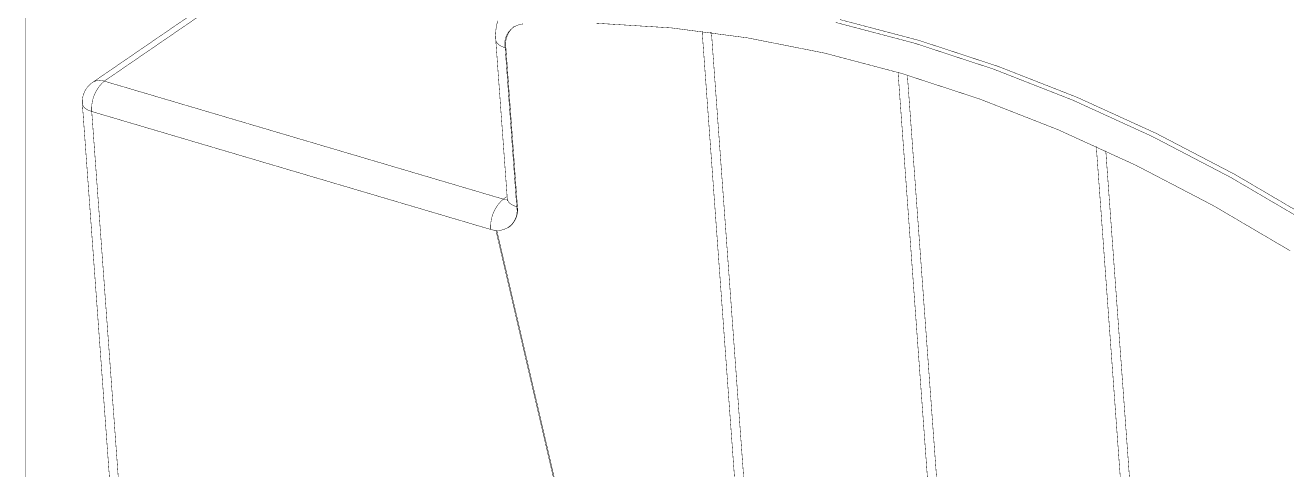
# Model space of a CAD drawing. Header units: inches. Extents: x 0 to 35.2, y -0.7 to 15.9.
# Drawn here: x 30.261 to 31.67, y 12.045 to 12.542 of the extents above; entities that cross this region are included whole.
import ezdxf

# ---------------------------------------------------------------- set-up
doc = ezdxf.new("R2010")
doc.units = ezdxf.units.IN
doc.header["$MEASUREMENT"] = 0
doc.layers.add('Board Outline', color=216, linetype='Continuous')
doc.layers.add('Dimensions', color=6, linetype='Continuous')

msp = doc.modelspace()

# ---------------------------------------------------------------- linework, layer by layer
at = {"layer": 'Board Outline'}
msp.add_lwpolyline([(30.261, -0.5315, 0.0005, 0.0005, 0), (30.261, 15.6175, 0.0005, 0.0005, 0)], format="xyseb", dxfattribs=at)
at = {"layer": 'Dimensions'}
for points in [[(30.3359, 12.4776, 0.0005, 0.0005, 0), (31.6824, 13.4006, 0.0005, 0.0005, 0)], [(30.3491, 12.4791, 0.0005, 0.0005, 0), (31.6956, 13.4021, 0.0005, 0.0005, 0)], [(30.7865, 12.5253, 0.0005, 0.0005, -0.09522), (30.7887, 12.5465, 0.0005, 0.0005, 0)], [(31.1663, 12.5447, 0.0005, 0.0005, 0), (31.2544, 12.5215, 0.0005, 0.0005, 0)], [(31.171, 12.5479, 0.0005, 0.0005, 0), (31.2591, 12.5247, 0.0005, 0.0005, 0)], [(30.797, 12.5164, 0.0005, 0.0005, -0.446827), (30.8168, 12.543, 0.0005, 0.0005, 0)], [(30.7978, 12.5169, 0.0005, 0.0005, -0.270231), (30.807, 12.5401, 0.0005, 0.0005, 0)], [(30.8988, 12.5438, 0.0005, 0.0005, 0), (30.9825, 12.5386, 0.0005, 0.0005, 0)], [(30.9825, 12.5386, 0.0005, 0.0005, 0), (31.0675, 12.5275, 0.0005, 0.0005, 0)], [(31.0171, 12.5347, 0.0005, 0.0005, 0), (31.1079, 11.2829, 0.0005, 0.0005, 0)], [(31.0261, 12.5336, 0.0005, 0.0005, 0), (31.0275, 12.5332, 0.0005, 0.0005, 0)], [(31.0275, 12.5332, 0.0005, 0.0005, 0), (31.1183, 11.2798, 0.0005, 0.0005, 0)], [(30.7865, 12.5253, 0.0005, 0.0005, 0), (30.7994, 12.3476, 0.0005, 0.0005, 0)], [(30.7865, 12.5253, 0.0005, 0.0005, 0), (30.7868, 12.5239, 0.0005, 0.0005, 0)], [(30.7868, 12.5239, 0.0005, 0.0005, 0), (30.788, 12.5217, 0.0005, 0.0005, 0)], [(30.788, 12.5217, 0.0005, 0.0005, 0), (30.7902, 12.5196, 0.0005, 0.0005, 0)], [(30.7902, 12.5196, 0.0005, 0.0005, 0), (30.7932, 12.5178, 0.0005, 0.0005, 0)], [(30.7932, 12.5178, 0.0005, 0.0005, 0), (30.797, 12.5164, 0.0005, 0.0005, 0)], [(30.797, 12.5164, 0.0005, 0.0005, 0), (30.7978, 12.5169, 0.0005, 0.0005, 0)], [(30.797, 12.5164, 0.0005, 0.0005, 0), (30.8099, 12.3388, 0.0005, 0.0005, 0)], [(30.7978, 12.5169, 0.0005, 0.0005, 0), (30.8107, 12.3393, 0.0005, 0.0005, 0)], [(31.0675, 12.5275, 0.0005, 0.0005, 0), (31.1536, 12.5105, 0.0005, 0.0005, 0)], [(31.2544, 12.5215, 0.0005, 0.0005, 0), (31.3428, 12.4925, 0.0005, 0.0005, 0)], [(31.2591, 12.5247, 0.0005, 0.0005, 0), (31.3475, 12.4957, 0.0005, 0.0005, 0)], [(31.1536, 12.5105, 0.0005, 0.0005, 0), (31.2404, 12.4876, 0.0005, 0.0005, 0)], [(31.236, 12.4889, 0.0005, 0.0005, 0), (31.3281, 11.2178, 0.0005, 0.0005, 0)], [(31.3428, 12.4925, 0.0005, 0.0005, 0), (31.4314, 12.4578, 0.0005, 0.0005, 0)], [(31.3475, 12.4957, 0.0005, 0.0005, 0), (31.4361, 12.461, 0.0005, 0.0005, 0)], [(30.3246, 12.454, 0.0005, 0.0005, -0.26661), (30.3359, 12.4776, 0.0005, 0.0005, 0)], [(30.3351, 12.4452, 0.0005, 0.0005, -0.239837), (30.3491, 12.4791, 0.0005, 0.0005, 0)], [(30.3359, 12.4776, 0.0005, 0.0005, -0.230341), (30.3491, 12.4791, 0.0005, 0.0005, 0)], [(30.3491, 12.4791, 0.0005, 0.0005, 0), (30.7949, 12.3473, 0.0005, 0.0005, 0)], [(31.2404, 12.4876, 0.0005, 0.0005, 0), (31.3276, 12.459, 0.0005, 0.0005, 0)], [(31.2464, 12.4858, 0.0005, 0.0005, 0), (31.3386, 11.2147, 0.0005, 0.0005, 0)], [(31.4361, 12.461, 0.0005, 0.0005, 0), (31.5245, 12.4207, 0.0005, 0.0005, 0)], [(30.3246, 12.454, 0.0005, 0.0005, 0), (30.4039, 11.3602, 0.0005, 0.0005, 0)], [(30.3246, 12.454, 0.0005, 0.0005, 0), (30.3249, 12.4527, 0.0005, 0.0005, 0)], [(30.3249, 12.4527, 0.0005, 0.0005, 0), (30.3261, 12.4504, 0.0005, 0.0005, 0)], [(30.3261, 12.4504, 0.0005, 0.0005, 0), (30.3283, 12.4484, 0.0005, 0.0005, 0)], [(30.3283, 12.4484, 0.0005, 0.0005, 0), (30.3313, 12.4466, 0.0005, 0.0005, 0)], [(30.3313, 12.4466, 0.0005, 0.0005, 0), (30.3351, 12.4452, 0.0005, 0.0005, 0)], [(31.3276, 12.459, 0.0005, 0.0005, 0), (31.4149, 12.4248, 0.0005, 0.0005, 0)], [(31.4314, 12.4578, 0.0005, 0.0005, 0), (31.5198, 12.4174, 0.0005, 0.0005, 0)], [(30.3351, 12.4452, 0.0005, 0.0005, 0), (30.7809, 12.3134, 0.0005, 0.0005, 0)], [(30.3351, 12.4452, 0.0005, 0.0005, 0), (30.4144, 11.3514, 0.0005, 0.0005, 0)], [(31.4149, 12.4248, 0.0005, 0.0005, 0), (31.502, 12.385, 0.0005, 0.0005, 0)], [(31.5245, 12.4207, 0.0005, 0.0005, 0), (31.6123, 12.3749, 0.0005, 0.0005, 0)], [(31.4575, 12.406, 0.0005, 0.0005, 0), (31.5483, 11.1527, 0.0005, 0.0005, 0)], [(31.5198, 12.4174, 0.0005, 0.0005, 0), (31.6076, 12.3716, 0.0005, 0.0005, 0)], [(31.4681, 12.4012, 0.0005, 0.0005, 0), (31.5588, 11.1496, 0.0005, 0.0005, 0)], [(31.502, 12.385, 0.0005, 0.0005, 0), (31.5885, 12.3399, 0.0005, 0.0005, 0)], [(31.6076, 12.3716, 0.0005, 0.0005, 0), (31.6946, 12.3206, 0.0005, 0.0005, 0)], [(31.6123, 12.3749, 0.0005, 0.0005, 0), (31.6993, 12.3238, 0.0005, 0.0005, 0)], [(30.7809, 12.3134, 0.0005, 0.0005, -0.239837), (30.7949, 12.3473, 0.0005, 0.0005, 0)], [(30.7949, 12.3473, 0.0005, 0.0005, 0), (30.7992, 12.3502, 0.0005, 0.0005, 0)], [(30.7995, 12.3471, 0.0005, 0.0005, -0.137848), (30.7949, 12.3473, 0.0005, 0.0005, 0)], [(30.7994, 12.3462, 0.0005, 0.0005, 0), (30.7994, 12.3476, 0.0005, 0.0005, 0)], [(30.7994, 12.3476, 0.0005, 0.0005, 0), (30.7996, 12.3463, 0.0005, 0.0005, 0)], [(30.8099, 12.3388, 0.0005, 0.0005, -0.49873), (30.7867, 12.3123, 0.0005, 0.0005, 0)], [(30.7994, 12.3462, 0.0005, 0.0005, -0.011598), (30.7994, 12.3458, 0.0005, 0.0005, 0)], [(30.7994, 12.3458, 0.0005, 0.0005, -0.05443), (30.7993, 12.3456, 0.0005, 0.0005, 0)], [(30.7993, 12.3456, 0.0005, 0.0005, -0.354624), (30.7993, 12.3456, 0.0005, 0.0005, 0)], [(30.7996, 12.3463, 0.0005, 0.0005, 0), (30.8009, 12.344, 0.0005, 0.0005, 0)], [(30.8009, 12.344, 0.0005, 0.0005, 0), (30.803, 12.342, 0.0005, 0.0005, 0)], [(30.8107, 12.3393, 0.0005, 0.0005, -0.273348), (30.8015, 12.3161, 0.0005, 0.0005, 0)], [(30.803, 12.342, 0.0005, 0.0005, 0), (30.8061, 12.3402, 0.0005, 0.0005, 0)], [(30.8061, 12.3402, 0.0005, 0.0005, 0), (30.8099, 12.3388, 0.0005, 0.0005, 0)], [(30.8099, 12.3388, 0.0005, 0.0005, 0), (30.8107, 12.3393, 0.0005, 0.0005, 0)], [(31.5885, 12.3399, 0.0005, 0.0005, 0), (31.6743, 12.2895, 0.0005, 0.0005, 0)], [(30.7867, 12.3123, 0.0005, 0.0005, -0.04993), (30.7809, 12.3134, 0.0005, 0.0005, 0)], [(30.7867, 12.3123, 0.0005, 0.0005, 0), (31.0203, 11.308, 0.0005, 0.0005, 0)], [(30.7877, 12.3122, 0.0005, 0.0005, 0), (31.0211, 11.3086, 0.0005, 0.0005, 0)], [(30.8007, 12.3156, 0.0005, 0.0005, 0), (30.8015, 12.3161, 0.0005, 0.0005, 0)]]:
    msp.add_lwpolyline(points, format="xyseb", dxfattribs=at)
for points in [[(30.8069, 12.5401, 0.00025, 0.00025, 1), (30.8071, 12.5401, 0.00025, 0.00025, 1)], [(30.9824, 12.5386, 0.00025, 0.00025, 1), (30.9826, 12.5386, 0.00025, 0.00025, 1)], [(30.9824, 12.5386, 0.00025, 0.00025, 1), (30.9826, 12.5386, 0.00025, 0.00025, 1)], [(31.017, 12.5347, 0.00025, 0.00025, 1), (31.0173, 12.5347, 0.00025, 0.00025, 1)], [(31.026, 12.5336, 0.00025, 0.00025, 1), (31.0262, 12.5336, 0.00025, 0.00025, 1)], [(31.0274, 12.5332, 0.00025, 0.00025, 1), (31.0276, 12.5332, 0.00025, 0.00025, 1)], [(31.0274, 12.5332, 0.00025, 0.00025, 1), (31.0276, 12.5332, 0.00025, 0.00025, 1)], [(30.7864, 12.5253, 0.00025, 0.00025, 1), (30.7866, 12.5253, 0.00025, 0.00025, 1)], [(30.7864, 12.5253, 0.00025, 0.00025, 1), (30.7866, 12.5253, 0.00025, 0.00025, 1)], [(30.7864, 12.5253, 0.00025, 0.00025, 1), (30.7866, 12.5253, 0.00025, 0.00025, 1)], [(30.7866, 12.5239, 0.00025, 0.00025, 1), (30.7869, 12.5239, 0.00025, 0.00025, 1)], [(30.7866, 12.5239, 0.00025, 0.00025, 1), (30.7869, 12.5239, 0.00025, 0.00025, 1)], [(30.7879, 12.5217, 0.00025, 0.00025, 1), (30.7881, 12.5217, 0.00025, 0.00025, 1)], [(30.7879, 12.5217, 0.00025, 0.00025, 1), (30.7881, 12.5217, 0.00025, 0.00025, 1)], [(30.79, 12.5196, 0.00025, 0.00025, 1), (30.7903, 12.5196, 0.00025, 0.00025, 1)], [(30.79, 12.5196, 0.00025, 0.00025, 1), (30.7903, 12.5196, 0.00025, 0.00025, 1)], [(30.7931, 12.5178, 0.00025, 0.00025, 1), (30.7933, 12.5178, 0.00025, 0.00025, 1)], [(30.7931, 12.5178, 0.00025, 0.00025, 1), (30.7933, 12.5178, 0.00025, 0.00025, 1)], [(30.7969, 12.5164, 0.00025, 0.00025, 1), (30.7971, 12.5164, 0.00025, 0.00025, 1)], [(30.7969, 12.5164, 0.00025, 0.00025, 1), (30.7971, 12.5164, 0.00025, 0.00025, 1)], [(30.7969, 12.5164, 0.00025, 0.00025, 1), (30.7971, 12.5164, 0.00025, 0.00025, 1)], [(30.7969, 12.5164, 0.00025, 0.00025, 1), (30.7971, 12.5164, 0.00025, 0.00025, 1)], [(30.7977, 12.5169, 0.00025, 0.00025, 1), (30.7979, 12.5169, 0.00025, 0.00025, 1)], [(30.7977, 12.5169, 0.00025, 0.00025, 1), (30.7979, 12.5169, 0.00025, 0.00025, 1)], [(30.7977, 12.5169, 0.00025, 0.00025, 1), (30.7979, 12.5169, 0.00025, 0.00025, 1)], [(31.0674, 12.5275, 0.00025, 0.00025, 1), (31.0676, 12.5275, 0.00025, 0.00025, 1)], [(31.0674, 12.5275, 0.00025, 0.00025, 1), (31.0676, 12.5275, 0.00025, 0.00025, 1)], [(31.2542, 12.5215, 0.00025, 0.00025, 1), (31.2545, 12.5215, 0.00025, 0.00025, 1)], [(31.2542, 12.5215, 0.00025, 0.00025, 1), (31.2545, 12.5215, 0.00025, 0.00025, 1)], [(31.2589, 12.5247, 0.00025, 0.00025, 1), (31.2592, 12.5247, 0.00025, 0.00025, 1)], [(31.2589, 12.5247, 0.00025, 0.00025, 1), (31.2592, 12.5247, 0.00025, 0.00025, 1)], [(31.1534, 12.5105, 0.00025, 0.00025, 1), (31.1537, 12.5105, 0.00025, 0.00025, 1)], [(31.1534, 12.5105, 0.00025, 0.00025, 1), (31.1537, 12.5105, 0.00025, 0.00025, 1)], [(31.2358, 12.4889, 0.00025, 0.00025, 1), (31.2361, 12.4889, 0.00025, 0.00025, 1)], [(31.3427, 12.4925, 0.00025, 0.00025, 1), (31.343, 12.4925, 0.00025, 0.00025, 1)], [(31.3427, 12.4925, 0.00025, 0.00025, 1), (31.343, 12.4925, 0.00025, 0.00025, 1)], [(31.3474, 12.4957, 0.00025, 0.00025, 1), (31.3477, 12.4957, 0.00025, 0.00025, 1)], [(31.3474, 12.4957, 0.00025, 0.00025, 1), (31.3477, 12.4957, 0.00025, 0.00025, 1)], [(30.3358, 12.4776, 0.00025, 0.00025, 1), (30.3361, 12.4776, 0.00025, 0.00025, 1)], [(30.3358, 12.4776, 0.00025, 0.00025, 1), (30.3361, 12.4776, 0.00025, 0.00025, 1)], [(30.3358, 12.4776, 0.00025, 0.00025, 1), (30.3361, 12.4776, 0.00025, 0.00025, 1)], [(30.349, 12.4791, 0.00025, 0.00025, 1), (30.3492, 12.4791, 0.00025, 0.00025, 1)], [(30.349, 12.4791, 0.00025, 0.00025, 1), (30.3492, 12.4791, 0.00025, 0.00025, 1)], [(30.349, 12.4791, 0.00025, 0.00025, 1), (30.3492, 12.4791, 0.00025, 0.00025, 1)], [(30.349, 12.4791, 0.00025, 0.00025, 1), (30.3492, 12.4791, 0.00025, 0.00025, 1)], [(31.2402, 12.4876, 0.00025, 0.00025, 1), (31.2405, 12.4876, 0.00025, 0.00025, 1)], [(31.2402, 12.4876, 0.00025, 0.00025, 1), (31.2405, 12.4876, 0.00025, 0.00025, 1)], [(31.2463, 12.4858, 0.00025, 0.00025, 1), (31.2466, 12.4858, 0.00025, 0.00025, 1)], [(31.436, 12.461, 0.00025, 0.00025, 1), (31.4362, 12.461, 0.00025, 0.00025, 1)], [(31.436, 12.461, 0.00025, 0.00025, 1), (31.4362, 12.461, 0.00025, 0.00025, 1)], [(30.3245, 12.454, 0.00025, 0.00025, 1), (30.3247, 12.454, 0.00025, 0.00025, 1)], [(30.3245, 12.454, 0.00025, 0.00025, 1), (30.3247, 12.454, 0.00025, 0.00025, 1)], [(30.3245, 12.454, 0.00025, 0.00025, 1), (30.3247, 12.454, 0.00025, 0.00025, 1)], [(30.3247, 12.4527, 0.00025, 0.00025, 1), (30.325, 12.4527, 0.00025, 0.00025, 1)], [(30.3247, 12.4527, 0.00025, 0.00025, 1), (30.325, 12.4527, 0.00025, 0.00025, 1)], [(30.326, 12.4504, 0.00025, 0.00025, 1), (30.3262, 12.4504, 0.00025, 0.00025, 1)], [(30.326, 12.4504, 0.00025, 0.00025, 1), (30.3262, 12.4504, 0.00025, 0.00025, 1)], [(30.3281, 12.4484, 0.00025, 0.00025, 1), (30.3284, 12.4484, 0.00025, 0.00025, 1)], [(30.3281, 12.4484, 0.00025, 0.00025, 1), (30.3284, 12.4484, 0.00025, 0.00025, 1)], [(30.3312, 12.4466, 0.00025, 0.00025, 1), (30.3314, 12.4466, 0.00025, 0.00025, 1)], [(30.3312, 12.4466, 0.00025, 0.00025, 1), (30.3314, 12.4466, 0.00025, 0.00025, 1)], [(31.3274, 12.459, 0.00025, 0.00025, 1), (31.3277, 12.459, 0.00025, 0.00025, 1)], [(31.3274, 12.459, 0.00025, 0.00025, 1), (31.3277, 12.459, 0.00025, 0.00025, 1)], [(31.4313, 12.4578, 0.00025, 0.00025, 1), (31.4315, 12.4578, 0.00025, 0.00025, 1)], [(31.4313, 12.4578, 0.00025, 0.00025, 1), (31.4315, 12.4578, 0.00025, 0.00025, 1)], [(30.335, 12.4452, 0.00025, 0.00025, 1), (30.3352, 12.4452, 0.00025, 0.00025, 1)], [(30.335, 12.4452, 0.00025, 0.00025, 1), (30.3352, 12.4452, 0.00025, 0.00025, 1)], [(30.335, 12.4452, 0.00025, 0.00025, 1), (30.3352, 12.4452, 0.00025, 0.00025, 1)], [(30.335, 12.4452, 0.00025, 0.00025, 1), (30.3352, 12.4452, 0.00025, 0.00025, 1)], [(31.4147, 12.4248, 0.00025, 0.00025, 1), (31.415, 12.4248, 0.00025, 0.00025, 1)], [(31.4147, 12.4248, 0.00025, 0.00025, 1), (31.415, 12.4248, 0.00025, 0.00025, 1)], [(31.5243, 12.4207, 0.00025, 0.00025, 1), (31.5246, 12.4207, 0.00025, 0.00025, 1)], [(31.5243, 12.4207, 0.00025, 0.00025, 1), (31.5246, 12.4207, 0.00025, 0.00025, 1)], [(31.4573, 12.406, 0.00025, 0.00025, 1), (31.4576, 12.406, 0.00025, 0.00025, 1)], [(31.5196, 12.4174, 0.00025, 0.00025, 1), (31.5199, 12.4174, 0.00025, 0.00025, 1)], [(31.5196, 12.4174, 0.00025, 0.00025, 1), (31.5199, 12.4174, 0.00025, 0.00025, 1)], [(31.4679, 12.4012, 0.00025, 0.00025, 1), (31.4682, 12.4012, 0.00025, 0.00025, 1)], [(31.5018, 12.385, 0.00025, 0.00025, 1), (31.5021, 12.385, 0.00025, 0.00025, 1)], [(31.5018, 12.385, 0.00025, 0.00025, 1), (31.5021, 12.385, 0.00025, 0.00025, 1)], [(31.6075, 12.3716, 0.00025, 0.00025, 1), (31.6077, 12.3716, 0.00025, 0.00025, 1)], [(31.6075, 12.3716, 0.00025, 0.00025, 1), (31.6077, 12.3716, 0.00025, 0.00025, 1)], [(31.6122, 12.3749, 0.00025, 0.00025, 1), (31.6124, 12.3749, 0.00025, 0.00025, 1)], [(31.6122, 12.3749, 0.00025, 0.00025, 1), (31.6124, 12.3749, 0.00025, 0.00025, 1)], [(30.7948, 12.3473, 0.00025, 0.00025, 1), (30.7951, 12.3473, 0.00025, 0.00025, 1)], [(30.7948, 12.3473, 0.00025, 0.00025, 1), (30.7951, 12.3473, 0.00025, 0.00025, 1)], [(30.7948, 12.3473, 0.00025, 0.00025, 1), (30.7951, 12.3473, 0.00025, 0.00025, 1)], [(30.7948, 12.3473, 0.00025, 0.00025, 1), (30.7951, 12.3473, 0.00025, 0.00025, 1)], [(30.7991, 12.3502, 0.00025, 0.00025, 1), (30.7993, 12.3502, 0.00025, 0.00025, 1)], [(30.7993, 12.3476, 0.00025, 0.00025, 1), (30.7995, 12.3476, 0.00025, 0.00025, 1)], [(30.7993, 12.3476, 0.00025, 0.00025, 1), (30.7995, 12.3476, 0.00025, 0.00025, 1)], [(30.7993, 12.3476, 0.00025, 0.00025, 1), (30.7995, 12.3476, 0.00025, 0.00025, 1)], [(30.7993, 12.3471, 0.00025, 0.00025, 1), (30.7996, 12.3471, 0.00025, 0.00025, 1)], [(30.7993, 12.3462, 0.00025, 0.00025, 1), (30.7995, 12.3462, 0.00025, 0.00025, 1)], [(30.7993, 12.3462, 0.00025, 0.00025, 1), (30.7995, 12.3462, 0.00025, 0.00025, 1)], [(30.7992, 12.3458, 0.00025, 0.00025, 1), (30.7995, 12.3458, 0.00025, 0.00025, 1)], [(30.7992, 12.3458, 0.00025, 0.00025, 1), (30.7995, 12.3458, 0.00025, 0.00025, 1)], [(30.7992, 12.3456, 0.00025, 0.00025, 1), (30.7995, 12.3456, 0.00025, 0.00025, 1)], [(30.7992, 12.3456, 0.00025, 0.00025, 1), (30.7995, 12.3456, 0.00025, 0.00025, 1)], [(30.7992, 12.3456, 0.00025, 0.00025, 1), (30.7994, 12.3456, 0.00025, 0.00025, 1)], [(30.7995, 12.3463, 0.00025, 0.00025, 1), (30.7998, 12.3463, 0.00025, 0.00025, 1)], [(30.7995, 12.3463, 0.00025, 0.00025, 1), (30.7998, 12.3463, 0.00025, 0.00025, 1)], [(30.8007, 12.344, 0.00025, 0.00025, 1), (30.801, 12.344, 0.00025, 0.00025, 1)], [(30.8007, 12.344, 0.00025, 0.00025, 1), (30.801, 12.344, 0.00025, 0.00025, 1)], [(30.8029, 12.342, 0.00025, 0.00025, 1), (30.8032, 12.342, 0.00025, 0.00025, 1)], [(30.8029, 12.342, 0.00025, 0.00025, 1), (30.8032, 12.342, 0.00025, 0.00025, 1)], [(30.806, 12.3402, 0.00025, 0.00025, 1), (30.8062, 12.3402, 0.00025, 0.00025, 1)], [(30.806, 12.3402, 0.00025, 0.00025, 1), (30.8062, 12.3402, 0.00025, 0.00025, 1)], [(30.8097, 12.3388, 0.00025, 0.00025, 1), (30.81, 12.3388, 0.00025, 0.00025, 1)], [(30.8097, 12.3388, 0.00025, 0.00025, 1), (30.81, 12.3388, 0.00025, 0.00025, 1)], [(30.8097, 12.3388, 0.00025, 0.00025, 1), (30.81, 12.3388, 0.00025, 0.00025, 1)], [(30.8097, 12.3388, 0.00025, 0.00025, 1), (30.81, 12.3388, 0.00025, 0.00025, 1)], [(30.8105, 12.3393, 0.00025, 0.00025, 1), (30.8108, 12.3393, 0.00025, 0.00025, 1)], [(30.8105, 12.3393, 0.00025, 0.00025, 1), (30.8108, 12.3393, 0.00025, 0.00025, 1)], [(30.8105, 12.3393, 0.00025, 0.00025, 1), (30.8108, 12.3393, 0.00025, 0.00025, 1)], [(31.5884, 12.3399, 0.00025, 0.00025, 1), (31.5887, 12.3399, 0.00025, 0.00025, 1)], [(31.5884, 12.3399, 0.00025, 0.00025, 1), (31.5887, 12.3399, 0.00025, 0.00025, 1)], [(30.7808, 12.3134, 0.00025, 0.00025, 1), (30.7811, 12.3134, 0.00025, 0.00025, 1)], [(30.7808, 12.3134, 0.00025, 0.00025, 1), (30.7811, 12.3134, 0.00025, 0.00025, 1)], [(30.7808, 12.3134, 0.00025, 0.00025, 1), (30.7811, 12.3134, 0.00025, 0.00025, 1)], [(30.7866, 12.3123, 0.00025, 0.00025, 1), (30.7869, 12.3123, 0.00025, 0.00025, 1)], [(30.7866, 12.3123, 0.00025, 0.00025, 1), (30.7869, 12.3123, 0.00025, 0.00025, 1)], [(30.7866, 12.3123, 0.00025, 0.00025, 1), (30.7869, 12.3123, 0.00025, 0.00025, 1)], [(30.7875, 12.3122, 0.00025, 0.00025, 1), (30.7878, 12.3122, 0.00025, 0.00025, 1)], [(30.8005, 12.3156, 0.00025, 0.00025, 1), (30.8008, 12.3156, 0.00025, 0.00025, 1)], [(30.8013, 12.3161, 0.00025, 0.00025, 1), (30.8016, 12.3161, 0.00025, 0.00025, 1)], [(30.8013, 12.3161, 0.00025, 0.00025, 1), (30.8016, 12.3161, 0.00025, 0.00025, 1)]]:
    msp.add_lwpolyline(points, format="xyseb", close=True, dxfattribs=at)

doc.saveas('drawing.dxf')
